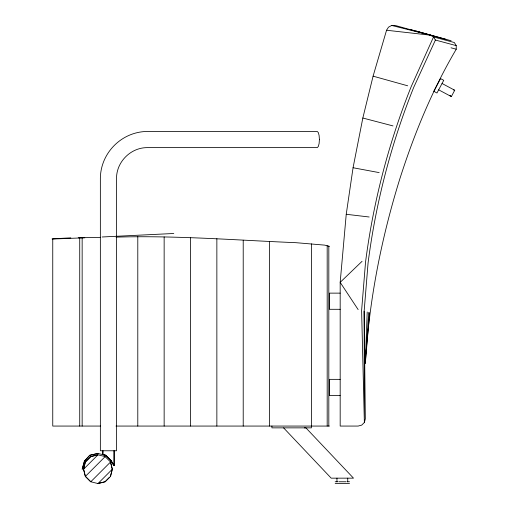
<?xml version="1.0" encoding="UTF-8"?>
<svg xmlns="http://www.w3.org/2000/svg" width="509" height="509" viewBox="0 0 509 509"><rect width="100%" height="100%" fill="white"/><g stroke="black" fill="none" stroke-linecap="round" stroke-linejoin="round"><path stroke-width="0.76" d="M367.199 312.023L365.328 363.191C369.152 300.456 381.266 238.447 399.953 178.481C414.307 133.593 432.268 89.87 456.249 49.208L456.223 45.619L454.333 42.527L433.522 36.953L430.277 35.166L395.315 25.501L391.688 25.45L388.494 27.174L386.554 30.241L373.091 76.159L362.834 118.024L353.061 167.741L346.235 214.283L340.177 282.349L340.177 426.065L358.139 426.065L361.734 425.104L364.361 422.47L365.328 418.882L364.151 311.203L368.077 262.924A717.359 717.359 0 0 1 413.696 87.408L435.411 40.039L433.522 36.953L411.157 86.727A717.359 717.359 0 0 0 365.532 262.243L361.613 310.522L364.361 422.47L364.151 311.203M368.713 312.431L365.328 363.191L369.623 312.672M83.61 469.177L85.41 461.994L90.799 456.605L97.983 454.804L83.61 469.177L85.41 476.367L90.799 481.756L110.555 461.994L105.058 456.605M110.447 476.367L112.063 469.896M110.555 461.994L112.355 469.177L110.555 476.367L105.166 481.756L97.983 483.55L90.691 481.756L85.302 476.367L83.501 469.177L85.302 461.994L90.691 456.605L97.874 454.804L105.166 456.605L85.41 476.367M82.153 469.177L84.399 461.097L89.788 455.256L97.874 453.462L105.617 455.256L110.975 460.664L114.15 465.589L114.15 450.764M82.261 469.177L84.507 461.097L89.896 455.256L97.983 453.462M438.663 89.826L451.343 96.589L454.728 90.252L442.047 83.482M97.983 483.55L112.355 469.177M109.371 477.442L105.058 481.756L97.874 483.55M362.064 261.314L340.177 282.349L358.139 309.593M78.24 237.798L100.591 237.347M116.09 237.124C176.095 235.349 236.004 240.21 295.92 242.685L324.736 245.128L329.399 246.426M340.177 293.133L329.399 293.133L329.399 309.3L340.177 309.3M340.177 379.358L329.399 379.358L329.399 395.525L340.177 395.525M100.591 426.065L52.751 426.065L52.751 239.236M115.995 426.065L329.399 426.065M335.164 481.756L337.677 481.756M338.752 481.756L345.942 481.756M347.017 481.756L349.53 481.756M335.164 483.55L349.53 483.55M304.388 427.859L305.903 427.859L353.5 478.161L331.194 478.161L283.589 427.859M386.554 30.241L430.277 35.166L391.688 25.45M346.235 214.283L369.165 216.993M353.061 167.741L379.173 172.615M453.519 89.972L454.728 90.252M105.617 455.256L102.92 454.62L102.92 450.764M114.15 465.57L111.007 460.645L105.509 455.256L102.812 454.62L102.812 450.764M362.834 118.024L392.986 125.914M435.411 40.039L456.223 45.619M451.025 47.808L456.249 49.208M416.139 31.081L451.101 40.739M410.909 29.681L445.871 39.339M373.091 76.159L407.684 85.798M449.981 95.317L451.343 96.589M105.509 455.256L110.867 460.664L114.041 465.57L114.041 450.764M110.867 460.664L114.041 465.589M110.447 461.994L112.247 469.177M347.736 478.161L347.736 481.756M336.958 478.161L336.958 481.756M328.82 245.993L328.82 426.065M327.179 245.561L327.179 426.065M311.444 243.836L311.432 427.859L271.914 427.859L271.914 426.065M269.566 241.393L269.566 426.065M243.213 240.242L243.213 426.065M216.859 238.664L216.859 426.065M190.506 237.798L190.506 426.065M164.146 236.939L164.146 426.065M137.793 236.653L137.793 426.065M82.153 237.658L82.153 426.065M79.728 237.728L79.728 426.065M84.806 237.773A538.942 0.923 -2.6 0 1 70.821 237.849M102.15 236.984A538.942 0.808 -2.7 0 1 173.779 233.491M319.41 139.517L319.105 143.576L318.303 146.535L317.215 147.623L147.063 147.623C130.698 147.667 116.567 161.798 116.523 178.163L116.523 450.764L100.356 450.764L100.356 178.163C100.718 152.764 121.67 131.812 147.063 131.456L317.215 131.456L318.303 132.537L319.105 135.496L319.41 139.517M440.571 78.621L433.802 91.302L436.97 92.994L443.74 80.314L440.571 78.621"/></g></svg>
